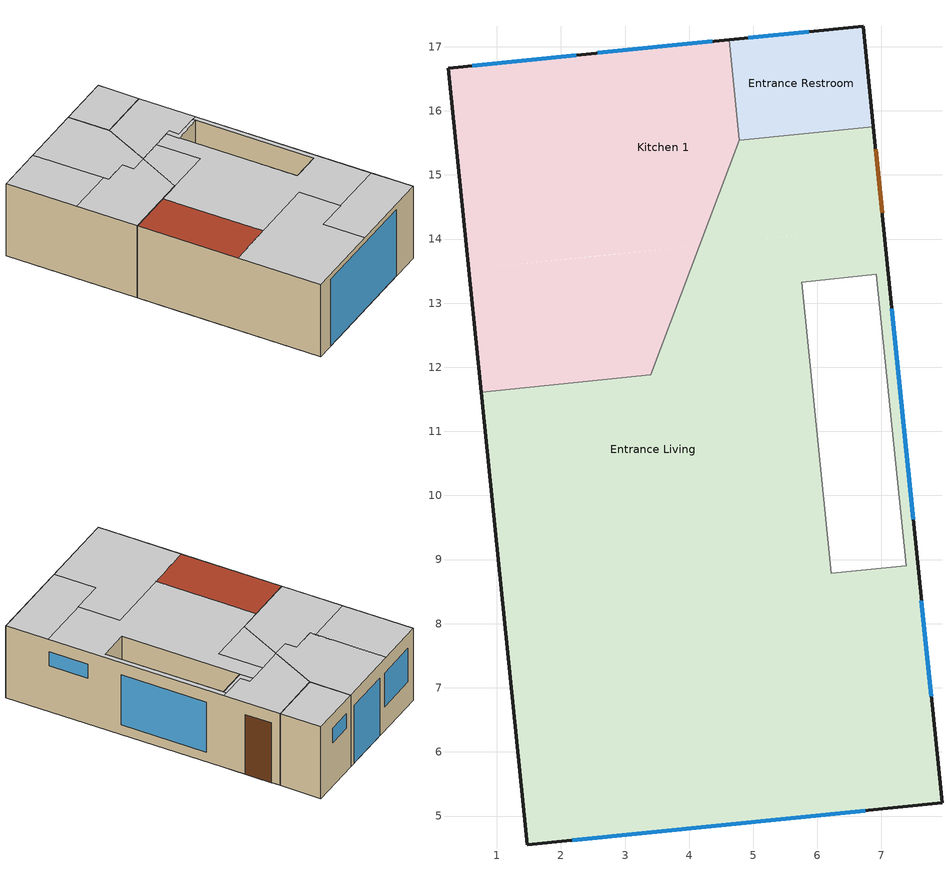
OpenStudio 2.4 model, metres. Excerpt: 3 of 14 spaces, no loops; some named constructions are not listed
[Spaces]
Entrance Living
 floor to Base Living (Enterance Interior Floor): 6.95,14.98 7.11,13.47 5.76,13.33 5.68,14.05 6.04,14.09 5.96,14.88 z1.27; 5.68,14.05 6.33,7.73 2.95,7.39 2.65,10.31 0.91,10.13 0.76,11.61 3.4,11.88 4.16,13.9 z1.27
 floor to Base Utility (Enterance Interior Floor): 2.65,10.31 3.22,4.72 1.48,4.55 0.91,10.13 z1.27
 floor to Base Child Room (Enterance Interior Floor): 7.67,7.87 7.94,5.2 3.22,4.72 2.95,7.39 z1.27
 floor to Base Mamad (Enterance Interior Floor): 4.78,15.54 6.87,15.75 6.95,14.98 5.96,14.88 6.04,14.09 4.16,13.9 z1.27
 floor to Base Living: 7.11,13.47 7.67,7.87 6.33,7.73 6.22,8.78 7.38,8.9 6.92,13.45 z1.27
 wall outside (Light Steel Frame Exterior Wall): 0.76,11.61 1.48,4.55 7.94,5.2 6.87,15.75 z1.27:4.27
 wall to Entrance Restroom (Light Steel Frame Internal Wall): 6.87,15.75 4.78,15.54 z1.27:4.27
 wall adiabatic (Air Wall): 6.92,13.45 5.76,13.33 / 6.92,13.45 7.38,8.9 6.22,8.78 5.76,13.33 / 4.78,15.54 3.4,11.88 0.76,11.61 z1.27:4.27
 window (Halonit Windows): 7.49,9.63 7.16,12.92 z1.67:3.77; 7.78,6.87 7.62,8.36 z3.17:3.77; 2.17,4.62 6.75,5.08 z1.29:4.05
 door (Exterior Door): 7.01,14.41 6.91,15.4 z1.27:3.77
 ceiling to Boys Room (Enterance Interior Ceiling): 1.48,4.55 4.56,4.86 4.4,6.47 5.64,6.6 5.48,8.19 1.15,7.75 z4.27
 ceiling to Yaels Room (Enterance Interior Ceiling): 7.94,5.2 7.78,6.82 4.4,6.47 4.56,4.86 z4.27
 ceiling to 2nd Living (Enterance Interior Ceiling): 6.92,13.45 6.91,13.56 5.95,13.47 5.91,13.84 5.71,13.82 5.76,13.33 z4.27; 5.64,6.6 7.78,6.82 7.09,13.58 6.91,13.56 7.38,8.9 6.22,8.78 5.71,13.82 5.02,13.75 5.19,12.06 2.55,11.79 2.94,7.93 5.48,8.19 z4.27
 ceiling to Perents (Enterance Interior Ceiling): 7.09,13.58 6.87,15.75 4.78,15.54 4.07,13.66 5.91,13.84 5.95,13.47 z4.27
 ceiling to 2nd Main Bath (Enterance Interior Ceiling): 3.4,11.88 5.19,12.06 5.02,13.75 4.07,13.66 z4.27
 roof outside (2nd Floor Roof Ceiling): 1.15,7.75 2.94,7.93 2.55,11.79 0.76,11.61 z4.27
Entrance Restroom
 floor to Base Mamad (Enterance Interior Floor): 4.62,17.11 6.71,17.32 6.87,15.75 4.78,15.54 z1.27
 wall outside (Light Steel Frame Exterior Wall): 6.87,15.75 6.71,17.32 4.62,17.11 z1.27:4.27
 wall to Kitchen 1 (Light Steel Frame Internal Wall): 4.62,17.11 4.78,15.54 z1.27:4.27
 window (Halonit Windows): 5.87,17.24 4.92,17.14 z3.07:3.67
 ceiling to Perents (Enterance Interior Ceiling): 6.87,15.75 6.71,17.32 4.62,17.11 4.78,15.54 z4.27
Kitchen 1
 floor to Base Living (Enterance Interior Floor): 4.16,13.9 3.4,11.88 0.76,11.61 0.56,13.53 z1.27
 floor to Base Mamad (Enterance Interior Floor): 4.62,17.11 4.78,15.54 4.16,13.9 2.65,13.74 2.34,16.88 z1.27
 floor to Base Bath (Enterance Interior Floor): 2.34,16.88 2.65,13.74 0.56,13.53 0.25,16.67 z1.27
 wall outside (Light Steel Frame Exterior Wall): 4.62,17.11 0.25,16.67 0.76,11.61 z1.27:4.27
 wall adiabatic (Air Wall): 0.76,11.61 3.4,11.88 4.78,15.54 z1.27:4.27
 window (Halonit Windows): 2.24,16.87 0.61,16.7 z2.27:3.67; 4.36,17.08 2.57,16.9 z1.27:3.67
 ceiling to 2nd Main Bath (Enterance Interior Ceiling): 0.76,11.61 3.4,11.88 4.07,13.66 3.42,13.59 3.38,14.04 2.43,13.94 2.41,14.14 0.52,13.95 z4.27
 ceiling to 2nd Perents Bath (Enterance Interior Ceiling): 0.52,13.95 2.41,14.14 2.14,16.86 0.25,16.67 z4.27
 ceiling to Perents (Enterance Interior Ceiling): 3.42,13.59 4.07,13.66 4.78,15.54 4.62,17.11 2.14,16.86 2.43,13.94 3.38,14.04 z4.27
[Schedule:Ruleset]
Name | Default Day Schedule | Summer Design Day Schedule | Winter Design Day Schedule
Parents Room Activity | Parents Room Activity 1 Default | PRA Summer DDY 1 | PRA Winter DDY 1
Restroom Activity | Restroom Activity 1 Default | RA Summer DDY 1 | RA Winter DDY 1
Yaels Room Activity | Yaels Room Activity 1 Default | YRA Summer DDY 1 | YRA Winter DDY 1
[Schedule:Day]
Parents Room Activity 1 Default: 6, 45, 75, 7, 15, 100, 22, 45, 70, 24, 0, 75
Parents Room Activity 1 Day Schedule 14; PRA Winter DDY 1: 6, 45, 75, 7, 15, 100, 16, 45, 70, 17, 15, 100, 19, 30, 75, 20, 0, 300, 20, 15, 75, 23, 0, 70, 23, 15, 100, 24, 0, 75
Parents Room Activity 1 Day Schedule 13: 6, 45, 75, 7, 15, 100, 16, 45, 70, 17, 15, 100, 17, 30, 87.5, 19, 30, 75, 20, 0, 300, 20, 15, 75, 23, 0, 70, 23, 15, 100, 24, 0, 75
Parents Room Activity 1 Day Schedule 12; Parents Room Activity 1 Day Schedule 11; Parents Room Activity 1 Day Schedule 10; Parents Room Activity 1 Day Schedule 9; Parents Room Activity 1 Day Schedule 8; Parents Room Activity 1 Day Schedule 7; Parents Room Activity 1 Day Schedule 6; Parents Room Activity 1 Day Schedule 5; Parents Room Activity 1 Day Schedule 4; Parents Room Activity 1 Day Schedule 3: 9, 0, 75, 14, 0, 70, 14, 15, 100, 16, 30, 75, 22, 45, 70, 24, 0, 75
Parents Room Activity 1 Day Schedule 2: 2, 15, 75, 2, 30, 87.5, 6, 45, 75, 7, 15, 100, 22, 45, 70, 24, 0, 75
Parents Room Activity 1 Day Schedule 1; Restroom Activity 1 Day Schedule 1; Yaels Room Activity 1 Day Schedule 1: 24, 0, 70
PRA Summer DDY 1: 9, 0, 75, 15, 45, 70, 18, 15, 75, 22, 45, 70, 24, 0, 75
Restroom Activity 1 Default; RA Summer DDY 1; RA Winter DDY 1: 8, 15, 70, 8, 30, 100, 13, 0, 70, 13, 15, 100, 16, 15, 70, 16, 30, 100, 17, 45, 70, 18, 0, 100, 19, 45, 70, 20, 0, 100, 24, 0, 70
Yaels Room Activity 1 Default: 6, 0, 75, 13, 45, 70, 14, 15, 100, 14, 30, 70, 15, 30, 100, 20, 30, 70, 20, 45, 100, 24, 0, 75
Yaels Room Activity 1 Day Schedule 12; YRA Winter DDY 1: 6, 0, 75, 24, 0, 70
Yaels Room Activity 1 Day Schedule 11; Yaels Room Activity 1 Day Schedule 10; Yaels Room Activity 1 Day Schedule 9; Yaels Room Activity 1 Day Schedule 8; Yaels Room Activity 1 Day Schedule 7; Yaels Room Activity 1 Day Schedule 6; Yaels Room Activity 1 Day Schedule 5; Yaels Room Activity 1 Day Schedule 4; Yaels Room Activity 1 Day Schedule 3; Yaels Room Activity 1 Day Schedule 2: 20, 30, 70, 20, 45, 100, 24, 0, 75
YRA Summer DDY 1: 6, 0, 75, 20, 30, 70, 20, 45, 100, 24, 0, 75
[Schedule:Rule] Date Specification Type=DateRange
Name | Schedule Ruleset | Rule Order | Day Schedule | Apply Sunday | Apply Monday | Apply Tuesday | Apply Wednesday | Apply Thursday | Apply Friday | Apply Saturday | Start Month | Start Day | End Month | End Day
Parents Room Activity 1 ruleset14 | Parents Room Activity | 13 | Parents Room Activity 1 Day Schedule 14 | No | No | No | No | No | Yes | No | 1 | 2 | 12 | 25
Parents Room Activity 1 ruleset13 | Parents Room Activity | 12 | Parents Room Activity 1 Day Schedule 13 | No | No | No | No | No | Yes | No | 3 | 13 | 3 | 13
Parents Room Activity 1 ruleset12 | Parents Room Activity | 11 | Parents Room Activity 1 Day Schedule 12 | No | No | No | No | No | Yes | No | 3 | 27 | 3 | 27
Parents Room Activity 1 ruleset11 | Parents Room Activity | 10 | Parents Room Activity 1 Day Schedule 11 | No | No | No | No | No | Yes | No | 4 | 10 | 4 | 10
Parents Room Activity 1 ruleset10 | Parents Room Activity | 9 | Parents Room Activity 1 Day Schedule 10 | No | No | No | No | No | Yes | No | 4 | 24 | 4 | 24
Parents Room Activity 1 ruleset9 | Parents Room Activity | 8 | Parents Room Activity 1 Day Schedule 9 | No | No | No | No | No | Yes | No | 5 | 8 | 5 | 8
Parents Room Activity 1 ruleset8 | Parents Room Activity | 7 | Parents Room Activity 1 Day Schedule 8 | No | No | No | No | No | Yes | No | 5 | 22 | 5 | 22
Parents Room Activity 1 ruleset7 | Parents Room Activity | 6 | Parents Room Activity 1 Day Schedule 7 | No | No | No | No | No | Yes | No | 6 | 12 | 6 | 12
Parents Room Activity 1 ruleset6 | Parents Room Activity | 5 | Parents Room Activity 1 Day Schedule 6 | No | No | No | No | No | Yes | No | 10 | 2 | 10 | 2
Parents Room Activity 1 ruleset5 | Parents Room Activity | 4 | Parents Room Activity 1 Day Schedule 5 | No | No | No | No | No | Yes | No | 10 | 16 | 10 | 16
Parents Room Activity 1 ruleset4 | Parents Room Activity | 3 | Parents Room Activity 1 Day Schedule 4 | No | No | No | No | No | Yes | No | 10 | 30 | 10 | 30
Parents Room Activity 1 ruleset3 | Parents Room Activity | 2 | Parents Room Activity 1 Day Schedule 3 | No | No | No | No | No | No | Yes | 1 | 3 | 12 | 26
Parents Room Activity 1 ruleset2 | Parents Room Activity | 1 | Parents Room Activity 1 Day Schedule 2 | No | No | Yes | No | No | No | No | 1 | 6 | 12 | 29
Parents Room Activity 1 ruleset1 | Parents Room Activity | 0 | Parents Room Activity 1 Day Schedule 1 | Yes | Yes | Yes | Yes | Yes | Yes | Yes | 8 | 20 | 8 | 27
Restroom Activity 1 ruleset1 | Restroom Activity | 0 | Restroom Activity 1 Day Schedule 1 | Yes | Yes | Yes | Yes | Yes | Yes | Yes | 8 | 20 | 8 | 27
Yaels Room Activity 1 ruleset12 | Yaels Room Activity | 11 | Yaels Room Activity 1 Day Schedule 12 | No | No | No | No | No | Yes | No | 1 | 2 | 12 | 25
Yaels Room Activity 1 ruleset11 | Yaels Room Activity | 10 | Yaels Room Activity 1 Day Schedule 11 | No | No | No | No | No | Yes | No | 3 | 27 | 3 | 27
Yaels Room Activity 1 ruleset10 | Yaels Room Activity | 9 | Yaels Room Activity 1 Day Schedule 10 | No | No | No | No | No | Yes | No | 4 | 10 | 4 | 10
Yaels Room Activity 1 ruleset9 | Yaels Room Activity | 8 | Yaels Room Activity 1 Day Schedule 9 | No | No | No | No | No | Yes | No | 4 | 24 | 4 | 24
Yaels Room Activity 1 ruleset8 | Yaels Room Activity | 7 | Yaels Room Activity 1 Day Schedule 8 | No | No | No | No | No | Yes | No | 5 | 8 | 5 | 8
Yaels Room Activity 1 ruleset7 | Yaels Room Activity | 6 | Yaels Room Activity 1 Day Schedule 7 | No | No | No | No | No | Yes | No | 5 | 22 | 5 | 22
Yaels Room Activity 1 ruleset6 | Yaels Room Activity | 5 | Yaels Room Activity 1 Day Schedule 6 | No | No | No | No | No | Yes | No | 6 | 12 | 6 | 12
Yaels Room Activity 1 ruleset5 | Yaels Room Activity | 4 | Yaels Room Activity 1 Day Schedule 5 | No | No | No | No | No | Yes | No | 10 | 2 | 10 | 2
Yaels Room Activity 1 ruleset4 | Yaels Room Activity | 3 | Yaels Room Activity 1 Day Schedule 4 | No | No | No | No | No | Yes | No | 10 | 16 | 10 | 16
Yaels Room Activity 1 ruleset3 | Yaels Room Activity | 2 | Yaels Room Activity 1 Day Schedule 3 | No | No | No | No | No | Yes | No | 10 | 30 | 10 | 30
Yaels Room Activity 1 ruleset2 | Yaels Room Activity | 1 | Yaels Room Activity 1 Day Schedule 2 | No | No | No | No | No | No | Yes | 1 | 3 | 12 | 26
Yaels Room Activity 1 ruleset1 | Yaels Room Activity | 0 | Yaels Room Activity 1 Day Schedule 1 | Yes | Yes | Yes | Yes | Yes | Yes | Yes | 8 | 20 | 8 | 27
